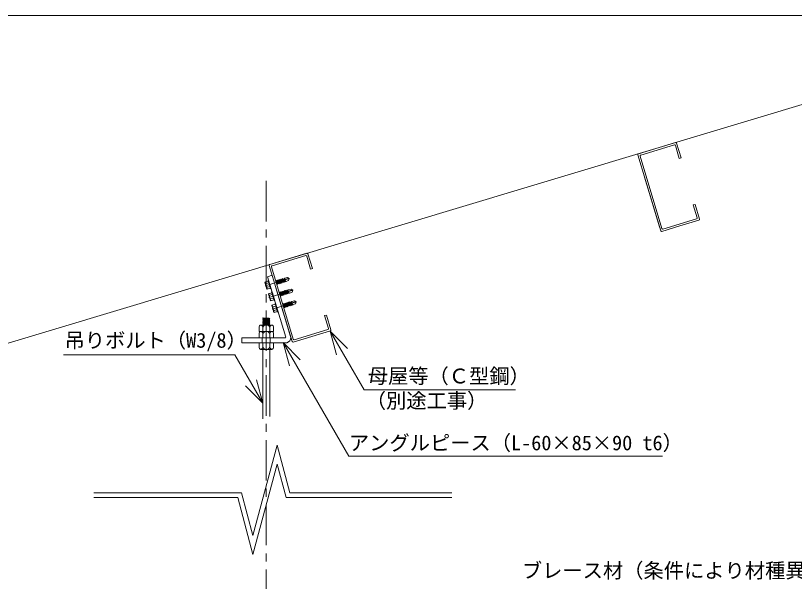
# Model space of a CAD drawing. Units: millimetres at full size, sheet at 1:10; details may follow other scales. Extents: x -2077 to 2023, y -1433 to 1417.
# Drawn here: x 399 to 1360, y 718 to 1417 of the extents above; entities that cross this region are included whole.
import ezdxf
from ezdxf.enums import TextEntityAlignment as Align

# ---------------------------------------------------------------- set-up
doc = ezdxf.new("R2010")
doc.units = ezdxf.units.MM
doc.header["$LTSCALE"] = 10
doc.linetypes.add('CHAIN1', pattern=[8, 5, -1, 1, -1])
for name, color, linetype, lineweight in [('1-0_断面', 7, 'Continuous', 9), ('1-1_寸法', 7, 'Continuous', 9), ('1-2_文字', 7, 'Continuous', 9), ('F-0_図枠', 7, 'Continuous', 9)]:
    doc.layers.add(name, color=color, linetype=linetype, lineweight=lineweight)
doc.styles.add('ＭＳ ゴシック', font='')
doc.styles.get('ＭＳ ゴシック').set_extended_font_data('MS Gothic')

msp = doc.modelspace()

# ---------------------------------------------------------------- linework, layer by layer
at = {"layer": '1-0_断面'}
for p, q in [((1622.13, 1383.21), (-273.06, 813.64)), ((1213.1, 1260.28), (1167.13, 1246.47)), ((1214.34, 1259.61), (1219.81, 1241.42)), ((1170, 1244.93), (1211.56, 1257.42)), ((1212.8, 1256.75), (1217.61, 1240.75)), ((1166.46, 1245.22), (1194.67, 1151.37)), ((1196.21, 1154.23), (1169.33, 1243.68)), ((1219.81, 1241.42), (1217.61, 1240.75)), ((1193.23, 1156.16), (1173.08, 1223.19)), ((1194.67, 1151.37), (1174.81, 1217.45)), ((1237.08, 1183.96), (1234.88, 1183.29)), ((1239.69, 1167.3), (1234.88, 1183.29)), ((1242.55, 1165.76), (1237.08, 1183.96)), ((1239.02, 1166.05), (1197.45, 1153.56)), ((1241.88, 1164.51), (1218.17, 1157.39)), ((1193.87, 1154.02), (1193.23, 1156.16)), ((1218.17, 1157.39), (1195.91, 1150.7)), ((758.26, 1123.59), (712.29, 1109.77)), ((715.16, 1108.23), (756.72, 1120.72)), ((757.96, 1120.05), (762.77, 1104.06)), ((759.51, 1122.92), (764.97, 1104.72)), ((715.28, 1096.34), (711.62, 1108.53)), ((739.83, 1014.67), (711.62, 1108.53)), ((741.37, 1017.54), (714.49, 1106.98)), ((715.27, 1096.4), (709.52, 1094.67)), ((715.27, 1096.4), (709.52, 1094.67)), ((715.27, 1096.4), (709.52, 1094.67)), ((764.97, 1104.72), (762.77, 1104.06)), ((731.97, 1019.97), (709.52, 1094.67)), ((739.18, 1016.82), (719.97, 1080.75)), ((782.24, 1047.26), (780.04, 1046.6)), ((784.85, 1030.6), (780.04, 1046.6)), ((787.74, 1028.98), (782.24, 1047.26)), ((699.1, 1032.95), (699.1, 1026.97)), ((714.85, 1034.97), (701.35, 1034.97)), ((703.6, 1032.47), (703.6, 1026.97)), ((712.6, 1032.47), (712.6, 1026.97)), ((717.1, 1032.95), (717.1, 1026.97)), ((784.18, 1029.36), (742.61, 1016.87)), ((677.97, 1018.97), (677.97, 1012.97)), ((677.97, 1018.97), (677.97, 1012.97)), ((701.35, 1026.97), (699.1, 1026.97)), ((699.1, 1024.95), (699.1, 1018.97)), ((717.1, 1018.97), (699.1, 1018.97)), ((714.85, 1026.97), (701.35, 1026.97)), ((702.97, 1018.97), (702.97, 1012.97)), ((703.6, 1024.47), (703.6, 1018.97)), ((707.97, 1018.97), (707.97, 1012.97)), ((707.97, 1018.97), (707.97, 1012.97)), ((707.97, 1018.97), (707.97, 1012.97)), ((712.6, 1024.47), (712.6, 1018.97)), ((712.97, 1018.97), (712.97, 1012.97)), ((717.1, 1026.97), (714.85, 1026.97)), ((717.1, 1024.95), (717.1, 1018.97)), ((787.13, 1027.84), (741.07, 1014)), ((733.49, 1012.97), (677.97, 1012.97)), ((699.1, 1007), (699.1, 1012.97)), ((703.6, 1007.47), (703.6, 1012.97)), ((712.6, 1007.47), (712.6, 1012.97)), ((717.1, 1007), (717.1, 1012.97)), ((701.1, 1004.97), (715.1, 1004.97)), ((701.35, 1004.97), (714.85, 1004.97)), ((701.35, 1004.97), (714.85, 1004.97)), ((703.6, 1004.97), (703.6, 919.21)), ((712.6, 1004.97), (712.6, 921.91))]:
    msp.add_line(p, q, dxfattribs=at)
at = {"layer": '1-0_断面', "color": 4, "linetype": 'CHAIN1'}
for p, q in [((708.1, 1212.93), (708.1, 345.23)), ((706.87, 1083.41), (736.86, 1092.42)), ((711.19, 1069.04), (741.18, 1078.06)), ((715.51, 1054.68), (745.49, 1063.69))]:
    msp.add_line(p, q, dxfattribs=at)
at = {"layer": '1-0_断面', "color": 4}
for p, q in [((708.81, 1079.4), (706.28, 1087.83)), ((706.41, 1088.07), (710.44, 1089.28)), ((708.1, 1086.16), (711.1, 1087.06)), ((710.94, 1090.38), (710.18, 1090.15)), ((713.34, 1079.61), (710.18, 1090.15)), ((713.78, 1080.95), (711.28, 1089.26)), ((720.15, 1089.26), (719.89, 1089.43)), ((721.08, 1089.54), (720.15, 1089.26)), ((722.09, 1086.12), (720.15, 1089.26)), ((721.33, 1089.14), (720.4, 1088.86)), ((721.35, 1085.9), (720.59, 1087.13)), ((721.08, 1089.54), (720.64, 1089.41)), ((721.33, 1089.14), (720.77, 1088.97)), ((721.1, 1086.3), (720.86, 1086.23)), ((721.35, 1085.9), (720.99, 1085.79)), ((721.82, 1089.76), (721.06, 1090.28)), ((721.06, 1090.28), (721.08, 1089.54)), ((721.06, 1090.28), (721.08, 1089.54)), ((723.02, 1086.4), (721.08, 1089.54)), ((722.09, 1086.12), (721.18, 1087.59)), ((722.11, 1085.38), (721.35, 1085.9)), ((722.76, 1090.04), (721.82, 1089.76)), ((723.76, 1086.63), (721.82, 1089.76)), ((722.77, 1086.8), (721.84, 1086.52)), ((723.01, 1089.64), (722.07, 1089.36)), ((723.02, 1086.4), (722.09, 1086.12)), ((722.09, 1086.12), (722.11, 1085.38)), ((722.09, 1086.12), (722.11, 1085.38)), ((722.74, 1090.79), (722.76, 1090.04)), ((723.5, 1090.27), (722.74, 1090.79)), ((723.78, 1085.88), (723.02, 1086.4)), ((724.27, 1090.5), (723.5, 1090.27)), ((725.14, 1087.61), (723.5, 1090.27)), ((724.45, 1087.31), (723.52, 1087.03)), ((724.41, 1090.06), (723.75, 1089.86)), ((724.7, 1086.91), (723.76, 1086.63)), ((723.76, 1086.63), (723.78, 1085.88)), ((724.43, 1090.55), (724.3, 1090.51)), ((724.41, 1091.29), (724.43, 1090.55)), ((725.17, 1090.77), (724.41, 1091.29)), ((724.68, 1090.14), (724.41, 1090.06)), ((726.37, 1087.41), (724.43, 1090.55)), ((726.11, 1091.05), (725.17, 1090.77)), ((727.12, 1087.63), (725.17, 1090.77)), ((726.12, 1087.81), (725.19, 1087.53)), ((725.44, 1087.13), (725.28, 1087.39)), ((726.36, 1090.65), (725.42, 1090.37)), ((726.37, 1087.41), (725.44, 1087.13)), ((725.44, 1087.13), (725.45, 1086.58)), ((725.45, 1086.58), (725.46, 1086.39)), ((726.09, 1091.79), (726.11, 1091.05)), ((726.85, 1091.27), (726.09, 1091.79)), ((728.05, 1087.91), (726.11, 1091.05)), ((727.13, 1086.89), (726.37, 1087.41)), ((727.78, 1091.55), (726.85, 1091.27)), ((728.79, 1088.14), (726.85, 1091.27)), ((727.8, 1088.32), (726.87, 1088.04)), ((728.03, 1091.15), (727.1, 1090.87)), ((728.05, 1087.91), (727.12, 1087.63)), ((727.12, 1087.63), (727.13, 1086.89)), ((727.76, 1092.3), (727.78, 1091.55)), ((728.53, 1091.78), (727.76, 1092.3)), ((729.72, 1088.42), (727.78, 1091.55)), ((728.81, 1087.39), (728.05, 1087.91)), ((730.55, 1092.39), (728.53, 1091.78)), ((730.47, 1088.64), (728.53, 1091.78)), ((729.47, 1088.82), (728.54, 1088.54)), ((729.89, 1091.71), (728.77, 1091.38)), ((729.72, 1088.42), (728.79, 1088.14)), ((728.79, 1088.14), (728.81, 1087.39)), ((729.58, 1091.17), (730.91, 1091.32)), ((730.49, 1087.9), (729.72, 1088.42)), ((731.15, 1089.32), (730.22, 1089.04)), ((730.41, 1091.24), (730.43, 1090.49)), ((731.17, 1090.72), (730.41, 1091.24)), ((731.4, 1088.92), (730.43, 1090.49)), ((731.4, 1088.92), (730.47, 1088.64)), ((730.47, 1088.64), (730.49, 1087.9)), ((730.9, 1092.7), (734.41, 1093.76)), ((732.14, 1089.14), (731.17, 1090.72)), ((732.16, 1088.4), (731.4, 1088.92)), ((732.14, 1089.14), (732.16, 1088.4)), ((732.17, 1088.88), (735.49, 1089.88)), ((734.41, 1093.76), (736.47, 1092.3)), ((735.49, 1089.88), (736.47, 1092.3)), ((709.06, 1079.26), (713.08, 1080.47)), ((709.41, 1081.79), (712.42, 1082.7)), ((714.11, 1079.84), (713.34, 1079.61)), ((722.11, 1085.38), (721.78, 1085.6)), ((727.05, 1076.42), (727.07, 1075.68)), ((727.82, 1075.9), (727.05, 1076.42)), ((728.73, 1076.93), (728.75, 1076.18)), ((729.49, 1076.41), (728.73, 1076.93)), ((730.42, 1076.69), (729.49, 1076.41)), ((731.43, 1073.27), (729.49, 1076.41)), ((730.67, 1076.28), (729.74, 1076)), ((730.41, 1077.43), (730.42, 1076.69)), ((731.17, 1076.91), (730.41, 1077.43)), ((732.36, 1073.55), (730.42, 1076.69)), ((732.1, 1077.19), (731.17, 1076.91)), ((733.11, 1073.77), (731.17, 1076.91)), ((732.35, 1076.79), (731.42, 1076.51)), ((732.08, 1077.93), (732.1, 1077.19)), ((732.84, 1077.41), (732.08, 1077.93)), ((734.04, 1074.05), (732.1, 1077.19)), ((734.86, 1078.02), (732.84, 1077.41)), ((734.78, 1074.27), (732.84, 1077.41)), ((734.21, 1077.35), (733.09, 1077.01)), ((733.9, 1076.8), (735.23, 1076.95)), ((734.72, 1076.87), (734.74, 1076.13)), ((735.49, 1076.35), (734.72, 1076.87)), ((735.21, 1078.33), (738.73, 1079.39)), ((736.46, 1074.78), (735.49, 1076.35)), ((738.73, 1079.39), (740.78, 1077.94)), ((739.81, 1075.51), (740.78, 1077.94)), ((713.13, 1065.03), (710.6, 1073.46)), ((710.73, 1073.71), (714.75, 1074.92)), ((712.42, 1071.79), (715.42, 1072.69)), ((713.73, 1067.43), (716.73, 1068.33)), ((715.26, 1076.01), (714.49, 1075.78)), ((717.66, 1065.25), (714.49, 1075.78)), ((718.09, 1066.59), (715.59, 1074.9)), ((724.47, 1074.9), (724.21, 1075.07)), ((725.4, 1075.18), (724.47, 1074.9)), ((726.41, 1071.76), (724.47, 1074.9)), ((725.65, 1074.77), (724.71, 1074.49)), ((725.66, 1071.53), (724.9, 1072.76)), ((725.4, 1075.18), (724.95, 1075.04)), ((725.65, 1074.77), (725.08, 1074.6)), ((725.41, 1071.94), (725.17, 1071.86)), ((725.66, 1071.53), (725.31, 1071.43)), ((726.14, 1075.4), (725.38, 1075.92)), ((725.38, 1075.92), (725.4, 1075.18)), ((725.38, 1075.92), (725.4, 1075.18)), ((727.34, 1072.04), (725.4, 1075.18)), ((726.41, 1071.76), (725.5, 1073.22)), ((726.42, 1071.01), (725.66, 1071.53)), ((726.43, 1071.01), (726.1, 1071.24)), ((727.07, 1075.68), (726.14, 1075.4)), ((728.08, 1072.26), (726.14, 1075.4)), ((727.09, 1072.44), (726.16, 1072.16)), ((727.32, 1075.28), (726.39, 1075)), ((727.34, 1072.04), (726.41, 1071.76)), ((726.41, 1071.76), (726.43, 1071.01)), ((726.41, 1071.76), (726.42, 1071.01)), ((728.1, 1071.52), (727.34, 1072.04)), ((728.59, 1076.14), (727.82, 1075.9)), ((729.46, 1073.24), (727.82, 1075.9)), ((728.76, 1072.94), (727.83, 1072.66)), ((728.72, 1075.7), (728.07, 1075.5)), ((729.01, 1072.54), (728.08, 1072.26)), ((728.08, 1072.26), (728.1, 1071.52)), ((728.75, 1076.18), (728.61, 1076.14)), ((729, 1075.78), (728.72, 1075.7)), ((730.69, 1073.04), (728.75, 1076.18)), ((730.44, 1073.45), (729.51, 1073.17)), ((729.76, 1072.76), (729.6, 1073.02)), ((730.69, 1073.04), (729.76, 1072.76)), ((729.76, 1072.76), (729.77, 1072.21)), ((729.77, 1072.21), (729.78, 1072.02)), ((731.45, 1072.52), (730.69, 1073.04)), ((732.12, 1073.95), (731.18, 1073.67)), ((732.36, 1073.55), (731.43, 1073.27)), ((731.43, 1073.27), (731.45, 1072.52)), ((733.13, 1073.03), (732.36, 1073.55)), ((733.79, 1074.45), (732.86, 1074.17)), ((734.04, 1074.05), (733.11, 1073.77)), ((733.11, 1073.77), (733.13, 1073.03)), ((734.8, 1073.53), (734.04, 1074.05)), ((735.47, 1074.96), (734.53, 1074.68)), ((735.72, 1074.55), (734.74, 1076.13)), ((735.72, 1074.55), (734.78, 1074.27)), ((734.78, 1074.27), (734.8, 1073.53)), ((736.48, 1074.03), (735.72, 1074.55)), ((736.46, 1074.78), (736.48, 1074.03)), ((736.49, 1074.52), (739.81, 1075.51)), ((713.38, 1064.9), (717.4, 1066.11)), ((717.45, 1050.67), (714.91, 1059.09)), ((715.05, 1059.34), (719.07, 1060.55)), ((716.74, 1057.43), (719.74, 1058.33)), ((718.43, 1065.48), (717.66, 1065.25)), ((719.58, 1061.64), (718.81, 1061.41)), ((721.98, 1050.88), (718.81, 1061.41)), ((722.41, 1052.22), (719.91, 1060.53)), ((728.78, 1060.53), (728.53, 1060.7)), ((729.71, 1060.81), (728.78, 1060.53)), ((730.72, 1057.39), (728.78, 1060.53)), ((729.96, 1060.41), (729.03, 1060.13)), ((729.98, 1057.17), (729.22, 1058.39)), ((729.72, 1060.81), (729.27, 1060.68)), ((729.96, 1060.41), (729.4, 1060.24)), ((729.73, 1057.57), (729.49, 1057.5)), ((729.98, 1057.17), (729.62, 1057.06)), ((730.46, 1061.03), (729.7, 1061.55)), ((729.7, 1061.55), (729.72, 1060.81)), ((729.7, 1061.55), (729.71, 1060.81)), ((731.66, 1057.67), (729.72, 1060.81)), ((730.72, 1057.39), (729.82, 1058.86)), ((730.74, 1056.65), (729.98, 1057.17)), ((731.39, 1061.31), (730.46, 1061.03)), ((732.4, 1057.9), (730.46, 1061.03)), ((731.41, 1058.07), (730.47, 1057.79)), ((731.64, 1060.91), (730.71, 1060.63)), ((731.66, 1057.67), (730.72, 1057.39)), ((730.72, 1057.39), (730.74, 1056.65)), ((730.72, 1057.39), (730.74, 1056.65)), ((731.37, 1062.06), (731.39, 1061.31)), ((732.13, 1061.54), (731.37, 1062.06)), ((732.42, 1057.15), (731.66, 1057.67)), ((732.91, 1061.77), (732.13, 1061.54)), ((733.78, 1058.88), (732.13, 1061.54)), ((733.08, 1058.58), (732.15, 1058.3)), ((733.04, 1061.33), (732.38, 1061.13)), ((733.33, 1058.18), (732.4, 1057.9)), ((732.4, 1057.9), (732.42, 1057.15)), ((733.07, 1061.82), (732.93, 1061.78)), ((733.32, 1061.41), (733.04, 1061.33)), ((733.05, 1062.56), (733.07, 1061.82)), ((733.81, 1062.04), (733.05, 1062.56)), ((735.01, 1058.68), (733.07, 1061.82)), ((734.74, 1062.32), (733.81, 1062.04)), ((735.75, 1058.9), (733.81, 1062.04)), ((734.76, 1059.08), (733.83, 1058.8)), ((734.07, 1058.4), (733.92, 1058.65)), ((734.99, 1061.92), (734.06, 1061.64)), ((735.01, 1058.68), (734.07, 1058.4)), ((734.07, 1058.4), (734.09, 1057.84)), ((734.09, 1057.84), (734.09, 1057.65)), ((734.72, 1063.06), (734.74, 1062.32)), ((735.48, 1062.54), (734.72, 1063.06)), ((736.68, 1059.18), (734.74, 1062.32)), ((735.77, 1058.16), (735.01, 1058.68)), ((736.42, 1062.82), (735.48, 1062.54)), ((737.43, 1059.41), (735.48, 1062.54)), ((736.43, 1059.58), (735.5, 1059.3)), ((736.67, 1062.42), (735.73, 1062.14)), ((736.68, 1059.18), (735.75, 1058.9)), ((735.75, 1058.9), (735.77, 1058.16)), ((736.4, 1063.57), (736.42, 1062.82)), ((737.16, 1063.05), (736.4, 1063.57)), ((738.36, 1059.69), (736.42, 1062.82)), ((737.44, 1058.66), (736.68, 1059.18)), ((739.18, 1063.66), (737.16, 1063.05)), ((739.1, 1059.91), (737.16, 1063.05)), ((738.11, 1060.09), (737.18, 1059.81)), ((738.52, 1062.98), (737.41, 1062.64)), ((738.36, 1059.69), (737.43, 1059.41)), ((737.43, 1059.41), (737.44, 1058.66)), ((738.21, 1062.44), (739.55, 1062.59)), ((739.12, 1059.17), (738.36, 1059.69)), ((739.78, 1060.59), (738.85, 1060.31)), ((739.04, 1062.51), (739.06, 1061.76)), ((739.8, 1061.99), (739.04, 1062.51)), ((740.03, 1060.19), (739.06, 1061.76)), ((740.03, 1060.19), (739.1, 1059.91)), ((739.1, 1059.91), (739.12, 1059.17)), ((739.53, 1063.97), (743.05, 1065.03)), ((740.78, 1060.41), (739.8, 1061.99)), ((740.79, 1059.67), (740.03, 1060.19)), ((740.78, 1060.41), (740.79, 1059.67)), ((740.81, 1060.15), (744.13, 1061.15)), ((743.05, 1065.03), (745.1, 1063.57)), ((744.13, 1061.15), (745.1, 1063.57)), ((717.7, 1050.53), (721.72, 1051.74)), ((718.05, 1053.06), (721.05, 1053.97)), ((722.74, 1051.11), (721.98, 1050.88)), ((730.74, 1056.65), (730.41, 1056.87)), ((703.6, 1043.31), (704.4, 1043.88)), ((703.6, 1043.31), (712.6, 1042.94)), ((703.6, 1043.31), (704.4, 1042.73)), ((703.6, 1042.16), (704.4, 1042.73)), ((703.6, 1042.16), (712.6, 1041.79)), ((703.6, 1042.16), (704.4, 1041.58)), ((703.6, 1041.01), (704.4, 1041.58)), ((703.6, 1041.01), (712.6, 1040.64)), ((703.6, 1041.01), (704.4, 1040.43)), ((703.6, 1039.86), (704.4, 1040.43)), ((703.6, 1039.86), (712.6, 1039.49)), ((703.6, 1039.86), (704.4, 1039.28)), ((703.6, 1038.71), (704.4, 1039.28)), ((703.6, 1038.71), (712.6, 1038.34)), ((703.6, 1038.71), (704.4, 1038.13)), ((703.6, 1037.56), (704.4, 1038.13)), ((704.4, 1043.88), (711.8, 1043.58)), ((704.4, 1042.73), (711.8, 1042.43)), ((704.4, 1041.58), (711.8, 1041.28)), ((704.4, 1040.43), (711.8, 1040.13)), ((704.4, 1039.28), (711.8, 1038.98)), ((704.4, 1038.13), (711.8, 1037.83)), ((712.6, 1042.94), (711.8, 1043.58)), ((712.6, 1042.94), (711.8, 1042.43)), ((712.6, 1041.79), (711.8, 1042.43)), ((712.6, 1041.79), (711.8, 1041.28)), ((712.6, 1040.64), (711.8, 1041.28)), ((712.6, 1040.64), (711.8, 1040.13)), ((712.6, 1039.49), (711.8, 1040.13)), ((712.6, 1039.49), (711.8, 1038.98)), ((712.6, 1038.34), (711.8, 1038.98)), ((712.6, 1038.34), (711.8, 1037.83)), ((712.6, 1037.19), (711.8, 1037.83)), ((703.6, 1037.56), (712.6, 1037.19)), ((703.6, 1037.56), (704.4, 1036.98)), ((703.6, 1036.41), (704.4, 1036.98)), ((703.6, 1036.41), (712.6, 1036.04)), ((703.6, 1036.41), (704.4, 1035.83)), ((703.6, 1035.26), (704.4, 1035.83)), ((703.6, 1035.26), (710.56, 1034.97)), ((703.6, 1035.26), (703.99, 1034.97)), ((704.4, 1036.98), (711.8, 1036.68)), ((704.4, 1035.83), (711.8, 1035.53)), ((712.6, 1037.19), (711.8, 1036.68)), ((712.6, 1036.04), (711.8, 1036.68)), ((712.6, 1036.04), (711.8, 1035.53)), ((712.49, 1034.97), (711.8, 1035.53))]:
    msp.add_line(p, q, dxfattribs=at)
for points in [[(725.46, 1086.39), (724.7, 1086.91), (722.76, 1090.04)], [(729.58, 1091.17), (729.99, 1091.89), (730.9, 1092.7)], [(733.9, 1076.8), (734.31, 1077.52), (735.21, 1078.33)], [(729.78, 1072.02), (729.01, 1072.54), (727.07, 1075.68)], [(734.09, 1057.65), (733.33, 1058.18), (731.39, 1061.31)], [(738.21, 1062.44), (738.63, 1063.16), (739.53, 1063.97)]]:
    msp.add_lwpolyline(points, dxfattribs=at)
at = {"layer": '1-0_断面'}
msp.add_lwpolyline([(730.97, 1018.97), (677.97, 1018.97), (677.97, 1012.97)], dxfattribs=at)
for centre, radius, start, end in [((1213.39, 1259.32), 1, 16.72748, 106.72748), ((1211.85, 1256.46), 1, 16.72748, 106.72748), ((1167.42, 1245.51), 1, 106.72748, 196.72748), ((1170.28, 1243.97), 1, 106.72748, 196.72748), ((1238.73, 1167.01), 1, 286.72748, 16.72748), ((1241.59, 1165.47), 1, 286.72748, 16.72748), ((1197.17, 1154.52), 1, 196.72748, 286.72748), ((1195.62, 1151.65), 1, 200.11037, 282.10273), ((757.01, 1119.76), 1, 16.72748, 106.72748), ((758.55, 1122.63), 1, 16.72748, 106.72748), ((712.58, 1108.81), 1, 106.72748, 196.72748), ((715.44, 1107.27), 1, 106.72748, 196.72748), ((701.35, 1032.71), 2.26, 353.97441, 173.97475), ((708.1, 1029.67), 5.3, 31.89079, 148.10922), ((714.85, 1032.71), 2.26, 6.02525, 186.02561), ((783.89, 1030.32), 1, 286.72748, 16.72748), ((786.76, 1028.77), 1, 291.56086, 12.07929), ((701.35, 1024.71), 2.26, 353.97441, 173.97475), ((708.1, 1021.67), 5.3, 31.89079, 148.10922), ((714.85, 1024.71), 2.26, 6.02525, 186.02561), ((730.97, 1019.97), 1, 270, 0), ((731.03, 1020.01), 7.44, 289.81562, 355.97199), ((740.84, 1014.99), 1, 200.11037, 282.10273), ((742.33, 1017.82), 1, 196.72748, 286.72748), ((701.35, 1007.24), 2.26, 186.02525, 6.02561), ((708.1, 1010.27), 5.3, 211.89079, 328.10922), ((714.85, 1007.24), 2.26, 173.97441, 353.97475)]:
    msp.add_arc(centre, radius, start, end, dxfattribs=at)
at = {"layer": '1-0_断面', "color": 4}
for centre, radius, start, end in [((706.47, 1087.88), 0.2, 106.72748, 196.72748), ((707.66, 1087.21), 1.15, 98.30254, 292.75309), ((710.11, 1084.38), 2.68, 138.61827, 254.8367), ((737.39, 1070.98), 21.35, 92.47318, 107.65965), ((709.63, 1080.67), 1.15, 100.70189, 280.70223), ((709, 1079.46), 0.2, 196.72748, 286.72748), ((741.71, 1056.61), 21.35, 92.47318, 107.65965), ((710.79, 1073.52), 0.2, 106.72748, 196.72748), ((711.98, 1072.85), 1.15, 98.30254, 292.75309), ((714.43, 1070.02), 2.68, 138.61827, 254.8367), ((713.94, 1066.3), 1.15, 100.70189, 280.70223), ((713.32, 1065.09), 0.2, 196.72748, 286.72748), ((715.11, 1059.15), 0.2, 106.72748, 196.72748), ((716.29, 1058.48), 1.15, 98.30254, 292.75309), ((718.75, 1055.65), 2.68, 138.61827, 254.8367), ((746.02, 1042.24), 21.35, 92.47318, 107.65965), ((718.26, 1051.94), 1.15, 100.70189, 280.70223), ((717.64, 1050.72), 0.2, 196.72748, 286.72748)]:
    msp.add_arc(centre, radius, start, end, dxfattribs=at)
at = {"layer": '1-1_寸法'}
for p, q in [((721.49, 886.47), (691.59, 774.88)), ((737.19, 827.88), (721.49, 886.47)), ((721.49, 863.29), (691.59, 751.7)), ((732.58, 821.88), (721.49, 863.29)), ((495.27, 827.88), (677.38, 827.88)), ((691.59, 774.88), (677.38, 827.88)), ((737.19, 827.88), (936.85, 827.88)), ((495.27, 821.88), (672.78, 821.88)), ((672.78, 821.88), (691.59, 751.7)), ((732.58, 821.88), (936.85, 821.88))]:
    msp.add_line(p, q, dxfattribs=at)
at = {"layer": '1-2_文字'}
for p, q in [((786.98, 1027.27), (808.2, 1006.06)), ((786.98, 1027.27), (794.75, 998.3)), ((828.65, 955.1), (786.98, 1027.27)), ((728.73, 1013.41), (749.95, 992.2)), ((669.18, 998.1), (457.74, 998.1)), ((669.18, 998.1), (703.6, 938.49)), ((703.6, 938.49), (695.83, 967.46)), ((703.6, 938.49), (682.39, 959.7)), ((1015.71, 955.1), (828.65, 955.1)), ((809.81, 872.98), (1197.01, 872.98))]:
    msp.add_line(p, q, dxfattribs=at)
msp.add_lwpolyline([(809.81, 872.98), (728.73, 1013.41), (736.5, 984.43)], dxfattribs=at)
at = {"layer": 'F-0_図枠'}
msp.add_line((2022.57, 1417.18), (-2077.43, 1417.18), dxfattribs=at)

# ---------------------------------------------------------------- texts
at = {"layer": '1-2_文字', "style": 'ＭＳ ゴシック'}
for s, p in [('吊りボルト（W3/8）', (459.13, 1001.46)), ('母屋等（Ｃ型鋼）', (833.22, 957.35)), ('（別途工事）', (830.8, 926.89)), ('アングルピース（L-60×85×90 t6）', (809.97, 874.8)), ('ブレース材（条件により材種異なる）', (1023.4, 717.16))]:
    msp.add_text(s, height=18.33, dxfattribs=at).set_placement(p, align=Align.BOTTOM_LEFT)

doc.saveas('drawing.dxf')
